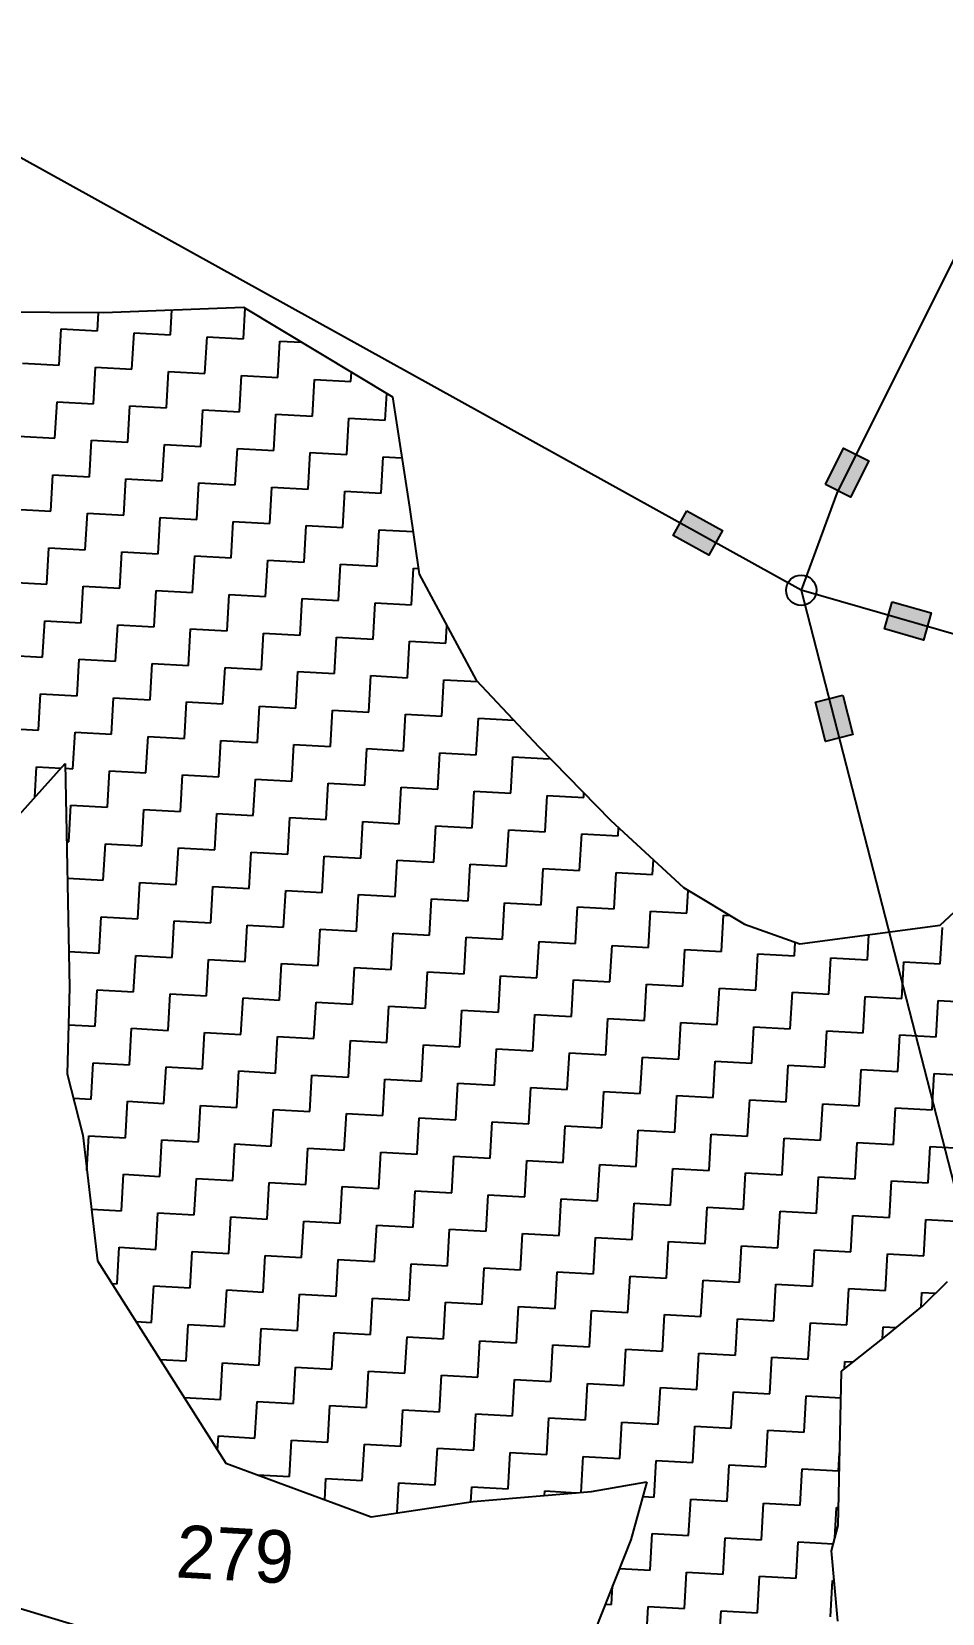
# Model space of a CAD drawing. Header units: metres. Extents: x 284689 to 287152, y 2012663 to 2015676.
# Drawn here: x 285424.8 to 285583.9, y 2014510.8 to 2014787 of the extents above; entities that cross this region are included whole.
import ezdxf
from ezdxf.enums import TextEntityAlignment as Align

# ---------------------------------------------------------------- set-up
doc = ezdxf.new("R2010")
doc.units = ezdxf.units.M
doc.header["$MEASUREMENT"] = 0
for name, color, linetype in [('POLY_HATCH', 12, 'Continuous'), ('POLY_PARCEL', 6, 'Continuous'), ('TEXT_PARCEL', 7, 'Continuous')]:
    doc.layers.add(name, color=color, linetype=linetype)
doc.styles.add('TEXT_MAP', font='')
doc.styles.get('TEXT_MAP').set_extended_font_data('Kruti Dev 050')

msp = doc.modelspace()

# ---------------------------------------------------------------- hatches: boundary and pattern name
for points in [[(285571.02, 2014712.09), (285566.62, 2014714.29), (285563.45, 2014707.93), (285567.85, 2014705.73)], [(285543.09, 2014695.61), (285545.47, 2014699.91), (285539.25, 2014703.35), (285536.87, 2014699.05)], [(285580.6, 2014680.78), (285581.96, 2014685.51), (285575.12, 2014687.47), (285573.77, 2014682.74)], [(285563.49, 2014663.05), (285568.25, 2014664.27), (285566.48, 2014671.16), (285561.72, 2014669.94)]]:
    msp.add_hatch(color=256).paths.add_polyline_path(points)

# ---------------------------------------------------------------- linework, layer by layer
for points in [[(285563.45, 2014707.93), (285566.62, 2014714.29), (285571.02, 2014712.09), (285567.85, 2014705.73)], [(285539.25, 2014703.35), (285545.47, 2014699.91), (285543.09, 2014695.61), (285536.87, 2014699.05)], [(285575.12, 2014687.47), (285581.96, 2014685.51), (285580.6, 2014680.78), (285573.77, 2014682.74)], [(285566.48, 2014671.16), (285568.25, 2014664.27), (285563.49, 2014663.05), (285561.72, 2014669.94)]]:
    msp.add_lwpolyline(points, close=True)
msp.add_circle((285559.23, 2014689.48), 2.65)
at = {"layer": 'POLY_HATCH'}
for p, q in [((285414.17, 2014738.11), (285437.35, 2014737.97)), ((285437.35, 2014737.97), (285461.76, 2014738.92)), ((285461.76, 2014738.92), (285487.82, 2014723.27)), ((285487.82, 2014723.27), (285490.79, 2014703.98)), ((285490.79, 2014703.98), (285492.45, 2014692.3)), ((285492.45, 2014692.3), (285502.43, 2014673.78)), ((285502.43, 2014673.78), (285513.37, 2014662.15)), ((285513.37, 2014662.15), (285525.98, 2014649.28)), ((285415.84, 2014642.81), (285430.64, 2014659.21)), ((285430.64, 2014659.21), (285431.38, 2014620.09)), ((285525.98, 2014649.28), (285538.66, 2014637.56)), ((285583.51, 2014630.98), (285597.58, 2014644.09)), ((285538.66, 2014637.56), (285549.31, 2014631.16)), ((285549.31, 2014631.16), (285558.98, 2014627.72)), ((285558.98, 2014627.72), (285583.51, 2014630.98)), ((285431.38, 2014620.09), (285430.95, 2014604.99)), ((285430.95, 2014604.99), (285433.72, 2014594.33)), ((285433.72, 2014594.33), (285436.26, 2014572.33)), ((285436.26, 2014572.33), (285458.67, 2014537.04)), ((285580.49, 2014564.49), (285584.8, 2014568.77)), ((285574.31, 2014559.41), (285580.49, 2014564.49)), ((285566.26, 2014553.07), (285574.31, 2014559.41)), ((285565.68, 2014526.15), (285566.26, 2014553.07)), ((285458.67, 2014537.04), (285484.07, 2014527.62)), ((285501.88, 2014530.3), (285522.58, 2014532.08)), ((285522.58, 2014532.08), (285532.24, 2014533.74)), ((285532.24, 2014533.74), (285529.46, 2014523.6)), ((285484.07, 2014527.62), (285501.88, 2014530.3)), ((285564.52, 2014521.69), (285565.68, 2014526.15)), ((285529.46, 2014523.6), (285521.75, 2014504.18)), ((285565.64, 2014509.41), (285564.52, 2014521.69)), ((285445.26, 2014504.81), (285409.08, 2014515.66))]:
    msp.add_line(p, q, dxfattribs=at)
at = {"layer": 'POLY_HATCH', "linetype": 'Continuous'}
for p, q in [((285436.28, 2014734.8), (285436.46, 2014737.98)), ((285449.03, 2014734.09), (285449.27, 2014738.43)), ((285461.78, 2014733.37), (285462.08, 2014738.72)), ((285429.54, 2014728.79), (285429.9, 2014735.16)), ((285429.9, 2014735.16), (285436.28, 2014734.8)), ((285442.29, 2014728.07), (285442.65, 2014734.44)), ((285442.65, 2014734.44), (285449.03, 2014734.09)), ((285455.04, 2014727.35), (285455.4, 2014733.73)), ((285455.4, 2014733.73), (285461.78, 2014733.37)), ((285467.79, 2014726.64), (285468.15, 2014733.01)), ((285468.15, 2014733.01), (285471.94, 2014732.8)), ((285423.17, 2014729.14), (285429.54, 2014728.79)), ((285435.56, 2014722.05), (285435.92, 2014728.43)), ((285435.92, 2014728.43), (285442.29, 2014728.07)), ((285448.31, 2014721.34), (285448.67, 2014727.71)), ((285448.67, 2014727.71), (285455.04, 2014727.35)), ((285461.06, 2014720.62), (285461.42, 2014727)), ((285461.42, 2014727), (285467.79, 2014726.64)), ((285473.81, 2014719.9), (285474.17, 2014726.28)), ((285474.17, 2014726.28), (285480.54, 2014725.92)), ((285480.54, 2014725.92), (285480.64, 2014727.58)), ((285486.56, 2014719.19), (285486.82, 2014723.86)), ((285428.83, 2014716.04), (285429.19, 2014722.41)), ((285429.19, 2014722.41), (285435.56, 2014722.05)), ((285441.58, 2014715.32), (285441.94, 2014721.7)), ((285441.94, 2014721.7), (285448.31, 2014721.34)), ((285454.33, 2014714.6), (285454.69, 2014720.98)), ((285454.69, 2014720.98), (285461.06, 2014720.62)), ((285467.08, 2014713.89), (285467.44, 2014720.26)), ((285467.44, 2014720.26), (285473.81, 2014719.9)), ((285479.83, 2014713.17), (285480.18, 2014719.55)), ((285480.18, 2014719.55), (285486.56, 2014719.19)), ((285422.45, 2014716.4), (285428.83, 2014716.04)), ((285434.84, 2014709.3), (285435.2, 2014715.68)), ((285435.2, 2014715.68), (285441.58, 2014715.32)), ((285447.59, 2014708.59), (285447.95, 2014714.96)), ((285447.95, 2014714.96), (285454.33, 2014714.6)), ((285460.34, 2014707.87), (285460.7, 2014714.25)), ((285460.7, 2014714.25), (285467.08, 2014713.89)), ((285473.09, 2014707.15), (285473.45, 2014713.53)), ((285473.45, 2014713.53), (285479.83, 2014713.17)), ((285485.84, 2014706.44), (285486.2, 2014712.81)), ((285486.2, 2014712.81), (285489.46, 2014712.63)), ((285428.11, 2014703.29), (285428.47, 2014709.66)), ((285428.47, 2014709.66), (285434.84, 2014709.3)), ((285440.86, 2014702.57), (285441.22, 2014708.95)), ((285441.22, 2014708.95), (285447.59, 2014708.59)), ((285453.61, 2014701.85), (285453.97, 2014708.23)), ((285453.97, 2014708.23), (285460.34, 2014707.87)), ((285466.36, 2014701.14), (285466.72, 2014707.51)), ((285466.72, 2014707.51), (285473.09, 2014707.15)), ((285479.11, 2014700.42), (285479.47, 2014706.8)), ((285479.47, 2014706.8), (285485.84, 2014706.44)), ((285421.74, 2014703.65), (285428.11, 2014703.29)), ((285434.13, 2014696.55), (285434.49, 2014702.93)), ((285434.49, 2014702.93), (285440.86, 2014702.57)), ((285446.88, 2014695.84), (285447.24, 2014702.21)), ((285447.24, 2014702.21), (285453.61, 2014701.85)), ((285459.63, 2014695.12), (285459.99, 2014701.5)), ((285459.99, 2014701.5), (285466.36, 2014701.14)), ((285472.38, 2014694.4), (285472.74, 2014700.78)), ((285472.74, 2014700.78), (285479.11, 2014700.42)), ((285485.13, 2014693.69), (285485.48, 2014700.06)), ((285485.48, 2014700.06), (285491.4, 2014699.73)), ((285427.39, 2014690.54), (285427.75, 2014696.91)), ((285427.75, 2014696.91), (285434.13, 2014696.55)), ((285440.14, 2014689.82), (285440.5, 2014696.2)), ((285440.5, 2014696.2), (285446.88, 2014695.84)), ((285452.89, 2014689.1), (285453.25, 2014695.48)), ((285453.25, 2014695.48), (285459.63, 2014695.12)), ((285465.64, 2014688.39), (285466, 2014694.76)), ((285466, 2014694.76), (285472.38, 2014694.4)), ((285478.39, 2014687.67), (285478.75, 2014694.05)), ((285478.75, 2014694.05), (285485.13, 2014693.69)), ((285491.14, 2014686.95), (285491.5, 2014693.33)), ((285491.5, 2014693.33), (285492.31, 2014693.28)), ((285421.02, 2014690.9), (285427.39, 2014690.54)), ((285433.41, 2014683.8), (285433.77, 2014690.18)), ((285433.77, 2014690.18), (285440.14, 2014689.82)), ((285446.16, 2014683.09), (285446.52, 2014689.46)), ((285446.52, 2014689.46), (285452.89, 2014689.1)), ((285458.91, 2014682.37), (285459.27, 2014688.75)), ((285459.27, 2014688.75), (285465.64, 2014688.39)), ((285471.66, 2014681.65), (285472.02, 2014688.03)), ((285472.02, 2014688.03), (285478.39, 2014687.67)), ((285484.41, 2014680.94), (285484.77, 2014687.31)), ((285484.77, 2014687.31), (285491.14, 2014686.95)), ((285426.68, 2014677.79), (285427.04, 2014684.16)), ((285427.04, 2014684.16), (285433.41, 2014683.8)), ((285439.43, 2014677.07), (285439.79, 2014683.45)), ((285439.79, 2014683.45), (285446.16, 2014683.09)), ((285452.18, 2014676.35), (285452.54, 2014682.73)), ((285452.54, 2014682.73), (285458.91, 2014682.37)), ((285464.93, 2014675.64), (285465.29, 2014682.01)), ((285465.29, 2014682.01), (285471.66, 2014681.65)), ((285477.68, 2014674.92), (285478.03, 2014681.3)), ((285478.03, 2014681.3), (285484.41, 2014680.94)), ((285497.16, 2014680.22), (285497.33, 2014683.25)), ((285490.43, 2014674.21), (285490.78, 2014680.58)), ((285490.78, 2014680.58), (285497.16, 2014680.22)), ((285420.3, 2014678.15), (285426.68, 2014677.79)), ((285432.69, 2014671.06), (285433.05, 2014677.43)), ((285433.05, 2014677.43), (285439.43, 2014677.07)), ((285445.44, 2014670.34), (285445.8, 2014676.71)), ((285445.8, 2014676.71), (285452.18, 2014676.35)), ((285458.19, 2014669.62), (285458.55, 2014676)), ((285458.55, 2014676), (285464.93, 2014675.64)), ((285470.94, 2014668.91), (285471.3, 2014675.28)), ((285471.3, 2014675.28), (285477.68, 2014674.92)), ((285483.69, 2014668.19), (285484.05, 2014674.56)), ((285484.05, 2014674.56), (285490.43, 2014674.21)), ((285496.44, 2014667.47), (285496.8, 2014673.85)), ((285496.8, 2014673.85), (285502.67, 2014673.52)), ((285425.96, 2014665.04), (285426.32, 2014671.41)), ((285426.32, 2014671.41), (285432.69, 2014671.06)), ((285438.71, 2014664.32), (285439.07, 2014670.7)), ((285439.07, 2014670.7), (285445.44, 2014670.34)), ((285451.46, 2014663.61), (285451.82, 2014669.98)), ((285451.82, 2014669.98), (285458.19, 2014669.62)), ((285464.21, 2014662.89), (285464.57, 2014669.26)), ((285464.57, 2014669.26), (285470.94, 2014668.91)), ((285476.96, 2014662.17), (285477.32, 2014668.55)), ((285477.32, 2014668.55), (285483.69, 2014668.19)), ((285489.71, 2014661.46), (285490.07, 2014667.83)), ((285490.07, 2014667.83), (285496.44, 2014667.47)), ((285419.59, 2014665.4), (285425.96, 2014665.04)), ((285431.98, 2014658.31), (285432.34, 2014664.68)), ((285432.34, 2014664.68), (285438.71, 2014664.32)), ((285502.46, 2014660.74), (285502.82, 2014667.11)), ((285502.82, 2014667.11), (285509.03, 2014666.76)), ((285444.73, 2014657.59), (285445.09, 2014663.96)), ((285445.09, 2014663.96), (285451.46, 2014663.61)), ((285457.48, 2014656.87), (285457.84, 2014663.25)), ((285457.84, 2014663.25), (285464.21, 2014662.89)), ((285470.23, 2014656.16), (285470.59, 2014662.53)), ((285470.59, 2014662.53), (285476.96, 2014662.17)), ((285482.98, 2014655.44), (285483.33, 2014661.81)), ((285483.33, 2014661.81), (285489.71, 2014661.46)), ((285495.73, 2014654.72), (285496.08, 2014661.1)), ((285496.08, 2014661.1), (285502.46, 2014660.74)), ((285508.48, 2014654.01), (285508.83, 2014660.38)), ((285508.83, 2014660.38), (285515.21, 2014660.02)), ((285515.21, 2014660.02), (285515.22, 2014660.26)), ((285425.3, 2014653.29), (285425.6, 2014658.66)), ((285425.6, 2014658.66), (285429.93, 2014658.42)), ((285430.65, 2014658.38), (285431.98, 2014658.31)), ((285437.99, 2014651.57), (285438.35, 2014657.95)), ((285438.35, 2014657.95), (285444.73, 2014657.59)), ((285450.74, 2014650.86), (285451.1, 2014657.23)), ((285451.1, 2014657.23), (285457.48, 2014656.87)), ((285463.49, 2014650.14), (285463.85, 2014656.51)), ((285463.85, 2014656.51), (285470.23, 2014656.16)), ((285476.24, 2014649.42), (285476.6, 2014655.8)), ((285476.6, 2014655.8), (285482.98, 2014655.44)), ((285488.99, 2014648.71), (285489.35, 2014655.08)), ((285489.35, 2014655.08), (285495.73, 2014654.72)), ((285501.74, 2014647.99), (285502.1, 2014654.36)), ((285502.1, 2014654.36), (285508.48, 2014654.01)), ((285514.49, 2014647.27), (285514.85, 2014653.65)), ((285514.85, 2014653.65), (285521.23, 2014653.29)), ((285521.23, 2014653.29), (285521.27, 2014654.09)), ((285431.26, 2014645.56), (285431.62, 2014651.93)), ((285431.62, 2014651.93), (285437.99, 2014651.57)), ((285444.01, 2014644.84), (285444.37, 2014651.21)), ((285444.37, 2014651.21), (285450.74, 2014650.86)), ((285456.76, 2014644.12), (285457.12, 2014650.5)), ((285457.12, 2014650.5), (285463.49, 2014650.14)), ((285469.51, 2014643.41), (285469.87, 2014649.78)), ((285469.87, 2014649.78), (285476.24, 2014649.42)), ((285482.26, 2014642.69), (285482.62, 2014649.06)), ((285482.62, 2014649.06), (285488.99, 2014648.71)), ((285495.01, 2014641.97), (285495.37, 2014648.35)), ((285495.37, 2014648.35), (285501.74, 2014647.99)), ((285430.9, 2014645.58), (285431.26, 2014645.56)), ((285507.76, 2014641.26), (285508.12, 2014647.63)), ((285508.12, 2014647.63), (285514.49, 2014647.27)), ((285520.51, 2014640.54), (285520.87, 2014646.91)), ((285520.87, 2014646.91), (285527.24, 2014646.56)), ((285527.24, 2014646.56), (285527.32, 2014648.04)), ((285437.28, 2014638.82), (285437.64, 2014645.2)), ((285437.64, 2014645.2), (285444.01, 2014644.84)), ((285450.03, 2014638.11), (285450.39, 2014644.48)), ((285450.39, 2014644.48), (285456.76, 2014644.12)), ((285462.78, 2014637.39), (285463.14, 2014643.76)), ((285463.14, 2014643.76), (285469.51, 2014643.41)), ((285475.53, 2014636.67), (285475.88, 2014643.05)), ((285475.88, 2014643.05), (285482.26, 2014642.69)), ((285488.28, 2014635.96), (285488.63, 2014642.33)), ((285488.63, 2014642.33), (285495.01, 2014641.97)), ((285501.03, 2014635.24), (285501.38, 2014641.61)), ((285501.38, 2014641.61), (285507.76, 2014641.26)), ((285513.78, 2014634.52), (285514.13, 2014640.9)), ((285514.13, 2014640.9), (285520.51, 2014640.54)), ((285526.52, 2014633.81), (285526.88, 2014640.18)), ((285526.88, 2014640.18), (285533.26, 2014639.82)), ((285533.26, 2014639.82), (285533.4, 2014642.41)), ((285431.02, 2014639.17), (285437.28, 2014638.82)), ((285443.29, 2014632.09), (285443.65, 2014638.46)), ((285443.65, 2014638.46), (285450.03, 2014638.11)), ((285456.04, 2014631.37), (285456.4, 2014637.75)), ((285456.4, 2014637.75), (285462.78, 2014637.39)), ((285539.27, 2014633.09), (285539.5, 2014637.05)), ((285468.79, 2014630.66), (285469.15, 2014637.03)), ((285469.15, 2014637.03), (285475.53, 2014636.67)), ((285481.54, 2014629.94), (285481.9, 2014636.31)), ((285481.9, 2014636.31), (285488.28, 2014635.96)), ((285494.29, 2014629.22), (285494.65, 2014635.6)), ((285494.65, 2014635.6), (285501.03, 2014635.24)), ((285507.04, 2014628.51), (285507.4, 2014634.88)), ((285507.4, 2014634.88), (285513.78, 2014634.52)), ((285436.56, 2014626.07), (285436.92, 2014632.45)), ((285436.92, 2014632.45), (285443.29, 2014632.09)), ((285449.31, 2014625.36), (285449.67, 2014631.73)), ((285449.67, 2014631.73), (285456.04, 2014631.37)), ((285519.79, 2014627.79), (285520.15, 2014634.16)), ((285520.15, 2014634.16), (285526.52, 2014633.81)), ((285532.54, 2014627.07), (285532.9, 2014633.45)), ((285532.9, 2014633.45), (285539.27, 2014633.09)), ((285545.29, 2014626.36), (285545.65, 2014632.73)), ((285545.65, 2014632.73), (285546.81, 2014632.67)), ((285462.06, 2014624.64), (285462.42, 2014631.01)), ((285462.42, 2014631.01), (285468.79, 2014630.66)), ((285474.81, 2014623.92), (285475.17, 2014630.3)), ((285475.17, 2014630.3), (285481.54, 2014629.94)), ((285487.56, 2014623.21), (285487.92, 2014629.58)), ((285487.92, 2014629.58), (285494.29, 2014629.22)), ((285500.31, 2014622.49), (285500.67, 2014628.86)), ((285500.67, 2014628.86), (285507.04, 2014628.51)), ((285570.79, 2014624.92), (285571.04, 2014629.32)), ((285583.54, 2014624.21), (285583.9, 2014630.58)), ((285431.26, 2014626.37), (285436.56, 2014626.07)), ((285513.06, 2014621.77), (285513.42, 2014628.15)), ((285513.42, 2014628.15), (285519.79, 2014627.79)), ((285525.81, 2014621.06), (285526.17, 2014627.43)), ((285526.17, 2014627.43), (285532.54, 2014627.07)), ((285538.56, 2014620.34), (285538.92, 2014626.71)), ((285538.92, 2014626.71), (285545.29, 2014626.36)), ((285551.31, 2014619.62), (285551.67, 2014626)), ((285551.67, 2014626), (285558.04, 2014625.64)), ((285558.04, 2014625.64), (285558.17, 2014628.01)), ((285442.58, 2014619.34), (285442.94, 2014625.71)), ((285442.94, 2014625.71), (285449.31, 2014625.36)), ((285455.33, 2014618.62), (285455.69, 2014625)), ((285455.69, 2014625), (285462.06, 2014624.64)), ((285468.08, 2014617.91), (285468.44, 2014624.28)), ((285468.44, 2014624.28), (285474.81, 2014623.92)), ((285480.83, 2014617.19), (285481.18, 2014623.57)), ((285481.18, 2014623.57), (285487.56, 2014623.21)), ((285564.06, 2014618.91), (285564.42, 2014625.28)), ((285564.42, 2014625.28), (285570.79, 2014624.92)), ((285576.81, 2014618.19), (285577.16, 2014624.56)), ((285577.16, 2014624.56), (285583.54, 2014624.21)), ((285493.58, 2014616.47), (285493.93, 2014622.85)), ((285493.93, 2014622.85), (285500.31, 2014622.49)), ((285506.33, 2014615.76), (285506.68, 2014622.13)), ((285506.68, 2014622.13), (285513.06, 2014621.77)), ((285519.08, 2014615.04), (285519.43, 2014621.42)), ((285519.43, 2014621.42), (285525.81, 2014621.06)), ((285531.82, 2014614.32), (285532.18, 2014620.7)), ((285532.18, 2014620.7), (285538.56, 2014620.34)), ((285435.84, 2014613.32), (285436.2, 2014619.7)), ((285436.2, 2014619.7), (285442.58, 2014619.34)), ((285448.59, 2014612.61), (285448.95, 2014618.98)), ((285448.95, 2014618.98), (285455.33, 2014618.62)), ((285461.34, 2014611.89), (285461.7, 2014618.27)), ((285461.7, 2014618.27), (285468.08, 2014617.91)), ((285544.57, 2014613.61), (285544.93, 2014619.98)), ((285544.93, 2014619.98), (285551.31, 2014619.62)), ((285557.32, 2014612.89), (285557.68, 2014619.27)), ((285557.68, 2014619.27), (285564.06, 2014618.91)), ((285570.07, 2014612.17), (285570.43, 2014618.55)), ((285570.43, 2014618.55), (285576.81, 2014618.19)), ((285582.82, 2014611.46), (285583.18, 2014617.83)), ((285583.18, 2014617.83), (285589.56, 2014617.47)), ((285474.09, 2014611.17), (285474.45, 2014617.55)), ((285474.45, 2014617.55), (285480.83, 2014617.19)), ((285486.84, 2014610.46), (285487.2, 2014616.83)), ((285487.2, 2014616.83), (285493.58, 2014616.47)), ((285499.59, 2014609.74), (285499.95, 2014616.12)), ((285499.95, 2014616.12), (285506.33, 2014615.76)), ((285512.34, 2014609.02), (285512.7, 2014615.4)), ((285512.7, 2014615.4), (285519.08, 2014615.04)), ((285431.2, 2014613.59), (285435.84, 2014613.32)), ((285441.86, 2014606.59), (285442.22, 2014612.97)), ((285442.22, 2014612.97), (285448.59, 2014612.61)), ((285454.61, 2014605.87), (285454.97, 2014612.25)), ((285454.97, 2014612.25), (285461.34, 2014611.89)), ((285525.09, 2014608.31), (285525.45, 2014614.68)), ((285525.45, 2014614.68), (285531.82, 2014614.32)), ((285537.84, 2014607.59), (285538.2, 2014613.97)), ((285538.2, 2014613.97), (285544.57, 2014613.61)), ((285550.59, 2014606.87), (285550.95, 2014613.25)), ((285550.95, 2014613.25), (285557.32, 2014612.89)), ((285563.34, 2014606.16), (285563.7, 2014612.53)), ((285563.7, 2014612.53), (285570.07, 2014612.17)), ((285467.36, 2014605.16), (285467.72, 2014611.53)), ((285467.72, 2014611.53), (285474.09, 2014611.17)), ((285480.11, 2014604.44), (285480.47, 2014610.82)), ((285480.47, 2014610.82), (285486.84, 2014610.46)), ((285492.86, 2014603.72), (285493.22, 2014610.1)), ((285493.22, 2014610.1), (285499.59, 2014609.74)), ((285576.09, 2014605.44), (285576.45, 2014611.82)), ((285576.45, 2014611.82), (285582.82, 2014611.46)), ((285435.13, 2014600.57), (285435.49, 2014606.95)), ((285435.49, 2014606.95), (285441.86, 2014606.59)), ((285505.61, 2014603.01), (285505.97, 2014609.38)), ((285505.97, 2014609.38), (285512.34, 2014609.02)), ((285518.36, 2014602.29), (285518.72, 2014608.67)), ((285518.72, 2014608.67), (285525.09, 2014608.31)), ((285531.11, 2014601.57), (285531.47, 2014607.95)), ((285531.47, 2014607.95), (285537.84, 2014607.59)), ((285543.86, 2014600.86), (285544.22, 2014607.23)), ((285544.22, 2014607.23), (285550.59, 2014606.87)), ((285447.88, 2014599.86), (285448.24, 2014606.23)), ((285448.24, 2014606.23), (285454.61, 2014605.87)), ((285460.63, 2014599.14), (285460.99, 2014605.52)), ((285460.99, 2014605.52), (285467.36, 2014605.16)), ((285473.38, 2014598.42), (285473.73, 2014604.8)), ((285473.73, 2014604.8), (285480.11, 2014604.44)), ((285486.13, 2014597.71), (285486.48, 2014604.08)), ((285486.48, 2014604.08), (285492.86, 2014603.72)), ((285556.61, 2014600.14), (285556.97, 2014606.52)), ((285556.97, 2014606.52), (285563.34, 2014606.16)), ((285569.36, 2014599.42), (285569.72, 2014605.8)), ((285569.72, 2014605.8), (285576.09, 2014605.44)), ((285582.11, 2014598.71), (285582.46, 2014605.08)), ((285582.46, 2014605.08), (285588.84, 2014604.72)), ((285498.88, 2014596.99), (285499.23, 2014603.37)), ((285499.23, 2014603.37), (285505.61, 2014603.01)), ((285511.63, 2014596.27), (285511.98, 2014602.65)), ((285511.98, 2014602.65), (285518.36, 2014602.29)), ((285524.37, 2014595.56), (285524.73, 2014601.93)), ((285524.73, 2014601.93), (285531.11, 2014601.57)), ((285537.12, 2014594.84), (285537.48, 2014601.22)), ((285537.48, 2014601.22), (285543.86, 2014600.86)), ((285432.05, 2014600.75), (285435.13, 2014600.57)), ((285441.14, 2014593.84), (285441.5, 2014600.22)), ((285441.5, 2014600.22), (285447.88, 2014599.86)), ((285453.89, 2014593.12), (285454.25, 2014599.5)), ((285454.25, 2014599.5), (285460.63, 2014599.14)), ((285466.64, 2014592.41), (285467, 2014598.78)), ((285467, 2014598.78), (285473.38, 2014598.42)), ((285549.87, 2014594.12), (285550.23, 2014600.5)), ((285550.23, 2014600.5), (285556.61, 2014600.14)), ((285562.62, 2014593.41), (285562.98, 2014599.78)), ((285562.98, 2014599.78), (285569.36, 2014599.42)), ((285575.37, 2014592.69), (285575.73, 2014599.07)), ((285575.73, 2014599.07), (285582.11, 2014598.71)), ((285479.39, 2014591.69), (285479.75, 2014598.07)), ((285479.75, 2014598.07), (285486.13, 2014597.71)), ((285492.14, 2014590.97), (285492.5, 2014597.35)), ((285492.5, 2014597.35), (285498.88, 2014596.99)), ((285504.89, 2014590.26), (285505.25, 2014596.63)), ((285505.25, 2014596.63), (285511.63, 2014596.27)), ((285517.64, 2014589.54), (285518, 2014595.92)), ((285518, 2014595.92), (285524.37, 2014595.56)), ((285434.43, 2014588.16), (285434.77, 2014594.2)), ((285434.77, 2014594.2), (285441.14, 2014593.84)), ((285447.16, 2014587.11), (285447.52, 2014593.48)), ((285447.52, 2014593.48), (285453.89, 2014593.12)), ((285530.39, 2014588.82), (285530.75, 2014595.2)), ((285530.75, 2014595.2), (285537.12, 2014594.84)), ((285543.14, 2014588.11), (285543.5, 2014594.48)), ((285543.5, 2014594.48), (285549.87, 2014594.12)), ((285555.89, 2014587.39), (285556.25, 2014593.77)), ((285556.25, 2014593.77), (285562.62, 2014593.41)), ((285568.64, 2014586.67), (285569, 2014593.05)), ((285569, 2014593.05), (285575.37, 2014592.69)), ((285459.91, 2014586.39), (285460.27, 2014592.77)), ((285460.27, 2014592.77), (285466.64, 2014592.41)), ((285472.66, 2014585.67), (285473.02, 2014592.05)), ((285473.02, 2014592.05), (285479.39, 2014591.69)), ((285485.41, 2014584.96), (285485.77, 2014591.33)), ((285485.77, 2014591.33), (285492.14, 2014590.97)), ((285498.16, 2014584.24), (285498.52, 2014590.62)), ((285498.52, 2014590.62), (285504.89, 2014590.26)), ((285581.39, 2014585.96), (285581.75, 2014592.33)), ((285581.75, 2014592.33), (285588.12, 2014591.97)), ((285440.43, 2014581.09), (285440.79, 2014587.47)), ((285440.79, 2014587.47), (285447.16, 2014587.11)), ((285510.91, 2014583.52), (285511.27, 2014589.9)), ((285511.27, 2014589.9), (285517.64, 2014589.54)), ((285523.66, 2014582.81), (285524.02, 2014589.18)), ((285524.02, 2014589.18), (285530.39, 2014588.82)), ((285536.41, 2014582.09), (285536.77, 2014588.47)), ((285536.77, 2014588.47), (285543.14, 2014588.11)), ((285549.16, 2014581.37), (285549.52, 2014587.75)), ((285549.52, 2014587.75), (285555.89, 2014587.39)), ((285453.18, 2014580.37), (285453.54, 2014586.75)), ((285453.54, 2014586.75), (285459.91, 2014586.39)), ((285465.93, 2014579.66), (285466.29, 2014586.03)), ((285466.29, 2014586.03), (285472.66, 2014585.67)), ((285478.68, 2014578.94), (285479.03, 2014585.32)), ((285479.03, 2014585.32), (285485.41, 2014584.96)), ((285491.43, 2014578.22), (285491.78, 2014584.6)), ((285491.78, 2014584.6), (285498.16, 2014584.24)), ((285561.91, 2014580.66), (285562.27, 2014587.03)), ((285562.27, 2014587.03), (285568.64, 2014586.67)), ((285574.66, 2014579.94), (285575.01, 2014586.32)), ((285575.01, 2014586.32), (285581.39, 2014585.96)), ((285504.18, 2014577.51), (285504.53, 2014583.88)), ((285504.53, 2014583.88), (285510.91, 2014583.52)), ((285516.93, 2014576.79), (285517.28, 2014583.17)), ((285517.28, 2014583.17), (285523.66, 2014582.81)), ((285529.67, 2014576.07), (285530.03, 2014582.45)), ((285530.03, 2014582.45), (285536.41, 2014582.09)), ((285435.22, 2014581.38), (285440.43, 2014581.09)), ((285446.44, 2014574.36), (285446.8, 2014580.73)), ((285446.8, 2014580.73), (285453.18, 2014580.37)), ((285459.19, 2014573.64), (285459.55, 2014580.02)), ((285459.55, 2014580.02), (285465.93, 2014579.66)), ((285471.94, 2014572.92), (285472.3, 2014579.3)), ((285472.3, 2014579.3), (285478.68, 2014578.94)), ((285542.42, 2014575.36), (285542.78, 2014581.73)), ((285542.78, 2014581.73), (285549.16, 2014581.37)), ((285555.17, 2014574.64), (285555.53, 2014581.02)), ((285555.53, 2014581.02), (285561.91, 2014580.66)), ((285567.92, 2014573.92), (285568.28, 2014580.3)), ((285568.28, 2014580.3), (285574.66, 2014579.94)), ((285580.67, 2014573.21), (285581.03, 2014579.58)), ((285581.03, 2014579.58), (285587.41, 2014579.22)), ((285484.69, 2014572.21), (285485.05, 2014578.58)), ((285485.05, 2014578.58), (285491.43, 2014578.22)), ((285497.44, 2014571.49), (285497.8, 2014577.87)), ((285497.8, 2014577.87), (285504.18, 2014577.51)), ((285510.19, 2014570.78), (285510.55, 2014577.15)), ((285510.55, 2014577.15), (285516.93, 2014576.79)), ((285522.94, 2014570.06), (285523.3, 2014576.43)), ((285523.3, 2014576.43), (285529.67, 2014576.07)), ((285439.71, 2014568.34), (285440.07, 2014574.72)), ((285440.07, 2014574.72), (285446.44, 2014574.36)), ((285452.46, 2014567.63), (285452.82, 2014574)), ((285452.82, 2014574), (285459.19, 2014573.64)), ((285535.69, 2014569.34), (285536.05, 2014575.72)), ((285536.05, 2014575.72), (285542.42, 2014575.36)), ((285548.44, 2014568.63), (285548.8, 2014575)), ((285548.8, 2014575), (285555.17, 2014574.64)), ((285561.19, 2014567.91), (285561.55, 2014574.28)), ((285561.55, 2014574.28), (285567.92, 2014573.92)), ((285573.94, 2014567.19), (285574.3, 2014573.57)), ((285574.3, 2014573.57), (285580.67, 2014573.21)), ((285465.21, 2014566.91), (285465.57, 2014573.28)), ((285465.57, 2014573.28), (285471.94, 2014572.92)), ((285477.96, 2014566.19), (285478.32, 2014572.57)), ((285478.32, 2014572.57), (285484.69, 2014572.21)), ((285490.71, 2014565.48), (285491.07, 2014571.85)), ((285491.07, 2014571.85), (285497.44, 2014571.49)), ((285503.46, 2014564.76), (285503.82, 2014571.13)), ((285503.82, 2014571.13), (285510.19, 2014570.78)), ((285438.76, 2014568.4), (285439.71, 2014568.34)), ((285445.73, 2014561.61), (285446.09, 2014567.98)), ((285446.09, 2014567.98), (285452.46, 2014567.63)), ((285516.21, 2014564.04), (285516.57, 2014570.42)), ((285516.57, 2014570.42), (285522.94, 2014570.06)), ((285528.96, 2014563.33), (285529.32, 2014569.7)), ((285529.32, 2014569.7), (285535.69, 2014569.34)), ((285541.71, 2014562.61), (285542.07, 2014568.98)), ((285542.07, 2014568.98), (285548.44, 2014568.63)), ((285554.46, 2014561.89), (285554.82, 2014568.27)), ((285554.82, 2014568.27), (285561.19, 2014567.91)), ((285458.48, 2014560.89), (285458.84, 2014567.27)), ((285458.84, 2014567.27), (285465.21, 2014566.91)), ((285471.23, 2014560.18), (285471.58, 2014566.55)), ((285471.58, 2014566.55), (285477.96, 2014566.19)), ((285483.98, 2014559.46), (285484.33, 2014565.83)), ((285484.33, 2014565.83), (285490.71, 2014565.48)), ((285567.21, 2014561.18), (285567.57, 2014567.55)), ((285567.57, 2014567.55), (285573.94, 2014567.19)), ((285580.17, 2014564.23), (285580.31, 2014566.83)), ((285580.31, 2014566.83), (285582.71, 2014566.7)), ((285496.73, 2014558.74), (285497.08, 2014565.12)), ((285497.08, 2014565.12), (285503.46, 2014564.76)), ((285509.48, 2014558.03), (285509.83, 2014564.4)), ((285509.83, 2014564.4), (285516.21, 2014564.04)), ((285522.22, 2014557.31), (285522.58, 2014563.68)), ((285522.58, 2014563.68), (285528.96, 2014563.33)), ((285534.97, 2014556.59), (285535.33, 2014562.97)), ((285535.33, 2014562.97), (285541.71, 2014562.61)), ((285442.97, 2014561.76), (285445.73, 2014561.61)), ((285451.74, 2014554.88), (285452.1, 2014561.25)), ((285452.1, 2014561.25), (285458.48, 2014560.89)), ((285464.49, 2014554.16), (285464.85, 2014560.53)), ((285464.85, 2014560.53), (285471.23, 2014560.18)), ((285477.24, 2014553.44), (285477.6, 2014559.82)), ((285477.6, 2014559.82), (285483.98, 2014559.46)), ((285547.72, 2014555.88), (285548.08, 2014562.25)), ((285548.08, 2014562.25), (285554.46, 2014561.89)), ((285560.47, 2014555.16), (285560.83, 2014561.53)), ((285560.83, 2014561.53), (285567.21, 2014561.18)), ((285573.46, 2014558.74), (285573.58, 2014560.82)), ((285573.58, 2014560.82), (285575.87, 2014560.69)), ((285489.99, 2014552.73), (285490.35, 2014559.1)), ((285490.35, 2014559.1), (285496.73, 2014558.74)), ((285502.74, 2014552.01), (285503.1, 2014558.38)), ((285503.1, 2014558.38), (285509.48, 2014558.03)), ((285515.49, 2014551.29), (285515.85, 2014557.67)), ((285515.85, 2014557.67), (285522.22, 2014557.31)), ((285528.24, 2014550.58), (285528.6, 2014556.95)), ((285528.6, 2014556.95), (285534.97, 2014556.59)), ((285447.18, 2014555.13), (285451.74, 2014554.88)), ((285457.76, 2014548.14), (285458.12, 2014554.52)), ((285458.12, 2014554.52), (285464.49, 2014554.16)), ((285540.99, 2014549.86), (285541.35, 2014556.23)), ((285541.35, 2014556.23), (285547.72, 2014555.88)), ((285553.74, 2014549.14), (285554.1, 2014555.52)), ((285554.1, 2014555.52), (285560.47, 2014555.16)), ((285566.77, 2014553.48), (285566.85, 2014554.8)), ((285566.85, 2014554.8), (285568.35, 2014554.72)), ((285470.51, 2014547.43), (285470.87, 2014553.8)), ((285470.87, 2014553.8), (285477.24, 2014553.44)), ((285483.26, 2014546.71), (285483.62, 2014553.08)), ((285483.62, 2014553.08), (285489.99, 2014552.73)), ((285496.01, 2014545.99), (285496.37, 2014552.37)), ((285496.37, 2014552.37), (285502.74, 2014552.01)), ((285508.76, 2014545.28), (285509.12, 2014551.65)), ((285509.12, 2014551.65), (285515.49, 2014551.29)), ((285521.51, 2014544.56), (285521.87, 2014550.93)), ((285521.87, 2014550.93), (285528.24, 2014550.58)), ((285534.26, 2014543.84), (285534.62, 2014550.22)), ((285534.62, 2014550.22), (285540.99, 2014549.86)), ((285547.01, 2014543.13), (285547.37, 2014549.5)), ((285547.37, 2014549.5), (285553.74, 2014549.14)), ((285559.76, 2014542.41), (285560.12, 2014548.78)), ((285560.12, 2014548.78), (285566.16, 2014548.44)), ((285451.39, 2014548.5), (285457.76, 2014548.14)), ((285463.78, 2014541.41), (285464.14, 2014547.78)), ((285464.14, 2014547.78), (285470.51, 2014547.43)), ((285476.53, 2014540.69), (285476.88, 2014547.07)), ((285476.88, 2014547.07), (285483.26, 2014546.71)), ((285489.28, 2014539.98), (285489.63, 2014546.35)), ((285489.63, 2014546.35), (285496.01, 2014545.99)), ((285502.03, 2014539.26), (285502.38, 2014545.63)), ((285502.38, 2014545.63), (285508.76, 2014545.28)), ((285514.78, 2014538.54), (285515.13, 2014544.92)), ((285515.13, 2014544.92), (285521.51, 2014544.56)), ((285527.52, 2014537.83), (285527.88, 2014544.2)), ((285527.88, 2014544.2), (285534.26, 2014543.84)), ((285540.27, 2014537.11), (285540.63, 2014543.48)), ((285540.63, 2014543.48), (285547.01, 2014543.13)), ((285457.26, 2014539.26), (285457.4, 2014541.77)), ((285457.4, 2014541.77), (285463.78, 2014541.41)), ((285469.79, 2014534.68), (285470.15, 2014541.05)), ((285470.15, 2014541.05), (285476.53, 2014540.69)), ((285553.02, 2014536.39), (285553.38, 2014542.77)), ((285553.38, 2014542.77), (285559.76, 2014542.41)), ((285482.54, 2014533.96), (285482.9, 2014540.33)), ((285482.9, 2014540.33), (285489.28, 2014539.98)), ((285495.29, 2014533.24), (285495.65, 2014539.62)), ((285495.65, 2014539.62), (285502.03, 2014539.26)), ((285508.04, 2014532.53), (285508.4, 2014538.9)), ((285508.4, 2014538.9), (285514.78, 2014538.54)), ((285520.8, 2014531.92), (285521.15, 2014538.18)), ((285521.15, 2014538.18), (285527.52, 2014537.83)), ((285565.77, 2014535.68), (285565.95, 2014538.84)), ((285464.2, 2014534.99), (285469.79, 2014534.68)), ((285533.54, 2014531.09), (285533.9, 2014537.47)), ((285533.9, 2014537.47), (285540.27, 2014537.11)), ((285546.29, 2014530.38), (285546.65, 2014536.75)), ((285546.65, 2014536.75), (285553.02, 2014536.39)), ((285559.04, 2014529.66), (285559.4, 2014536.03)), ((285559.4, 2014536.03), (285565.77, 2014535.68)), ((285475.96, 2014530.63), (285476.17, 2014534.32)), ((285476.17, 2014534.32), (285482.54, 2014533.96)), ((285488.62, 2014528.31), (285488.92, 2014533.6)), ((285488.92, 2014533.6), (285495.29, 2014533.24)), ((285501.52, 2014530.25), (285501.67, 2014532.88)), ((285501.67, 2014532.88), (285508.04, 2014532.53)), ((285514.37, 2014531.37), (285514.42, 2014532.17)), ((285514.42, 2014532.17), (285519.99, 2014531.85)), ((285531.55, 2014531.21), (285533.54, 2014531.09)), ((285539.56, 2014524.36), (285539.92, 2014530.73)), ((285539.92, 2014530.73), (285546.29, 2014530.38)), ((285552.31, 2014523.64), (285552.67, 2014530.02)), ((285552.67, 2014530.02), (285559.04, 2014529.66)), ((285565.12, 2014523.99), (285565.42, 2014529.3)), ((285565.42, 2014529.3), (285565.74, 2014529.28)), ((285532.82, 2014518.34), (285533.18, 2014524.72)), ((285533.18, 2014524.72), (285539.56, 2014524.36)), ((285545.57, 2014517.63), (285545.93, 2014524)), ((285545.93, 2014524), (285552.31, 2014523.64)), ((285558.32, 2014516.91), (285558.68, 2014523.28)), ((285558.68, 2014523.28), (285564.84, 2014522.94)), ((285527.49, 2014518.64), (285532.82, 2014518.34)), ((285526.09, 2014512.33), (285526.27, 2014515.57)), ((285538.84, 2014511.61), (285539.2, 2014517.99)), ((285539.2, 2014517.99), (285545.57, 2014517.63)), ((285551.59, 2014510.89), (285551.95, 2014517.27)), ((285551.95, 2014517.27), (285558.32, 2014516.91)), ((285564.34, 2014510.18), (285564.7, 2014516.55)), ((285564.7, 2014516.55), (285564.99, 2014516.54)), ((285525.01, 2014512.39), (285526.09, 2014512.33)), ((285532.11, 2014505.59), (285532.47, 2014511.97)), ((285532.47, 2014511.97), (285538.84, 2014511.61)), ((285544.86, 2014504.88), (285545.22, 2014511.25)), ((285545.22, 2014511.25), (285551.59, 2014510.89))]:
    msp.add_line(p, q, dxfattribs=at)
at = {"layer": 'POLY_PARCEL'}
for p, q in [((285637.89, 2014851.53), (285565.45, 2014706.44)), ((285559.23, 2014689.48), (285389.92, 2014783.25)), ((285565.45, 2014706.44), (285559.23, 2014689.48)), ((285688.81, 2014652.26), (285559.23, 2014689.48)), ((285559.23, 2014689.48), (285598.94, 2014534.99))]:
    msp.add_line(p, q, dxfattribs=at)

# ---------------------------------------------------------------- texts
at = {"layer": 'TEXT_PARCEL', "style": 'TEXT_MAP'}
msp.add_text('279', height=9.194, rotation=356.7828, dxfattribs=at).set_placement((285460.05, 2014516.51), align=Align.CENTER)

doc.saveas('drawing.dxf')
